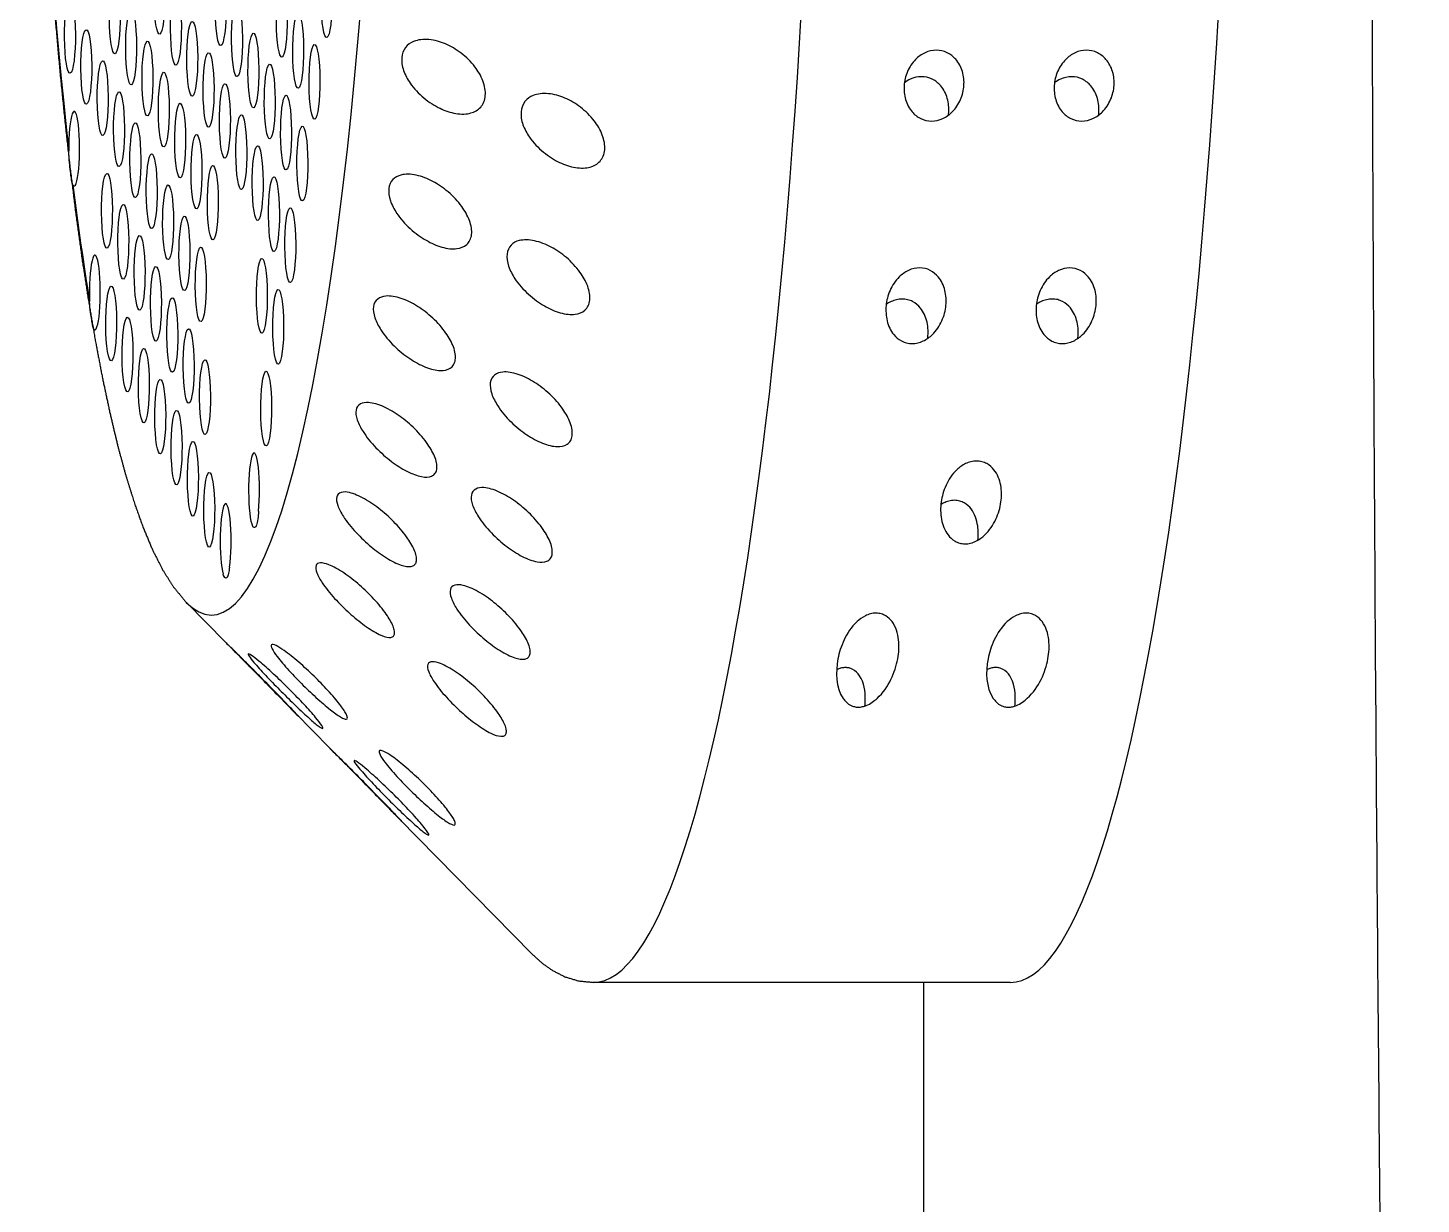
# Model space of a CAD drawing. Extents: x 528 to 612, y 788 to 934.
# Drawn here: x 586.216 to 587.916, y 842.395 to 843.829 of the extents above; entities that cross this region are included whole.
import ezdxf

# ---------------------------------------------------------------- set-up
doc = ezdxf.new("R2010")
doc.units = 0
doc.header["$MEASUREMENT"] = 0
doc.layers.add('1', color=4, linetype='Continuous')
doc.layers.add('DIM', color=3, linetype='Continuous')

# ---------------------------------------------------------------- blocks, each defined once
blk = doc.blocks.new('SUCTION')
at = {"layer": '1'}
for p, q in [((-0.4728, -1.3603), (-0.4244, -1.408)), ((-0.3377, -1.4934), (-0.2956, -1.5349)), ((-0.2095, -1.6197), (-0.0445, -1.7824)), ((0.5395, -1.808), (0.0307, -1.8158))]:
    blk.add_line(p, q, dxfattribs=at)
for centre, major_axis, start_param, end_param in [((0.5106, 0.0668), (-0.0289, 1.8748), 3.141593, 6.283185), ((0.0017, 0.059), (-0.0289, 1.8748), 3.141593, 6.283185), ((-0.4641, 0.0518), (-0.022, 1.427), 2.994561, 6.430217)]:
    blk.add_ellipse(centre, major_axis=major_axis, ratio=0.145722, start_param=start_param, end_param=end_param, dxfattribs=at)
at = {"layer": '1', "color": 3}
for centre, major_axis, start_param, end_param in [((-0.4786, 0.0515), (-0.0215, 1.3915), 1.410939, 2.237983), ((-0.5169, -0.6224), (0.0007, -0.0455), 0.253665, 6.53685), ((-0.313, -0.6234), (0.0007, -0.0455), 0.253665, 6.53685), ((-0.4421, -0.6353), (0.0007, -0.0455), 0.253665, 6.53685), ((-0.5711, -0.6471), (0.0007, -0.0455), 0.253665, 6.53685), ((-0.4963, -0.66), (0.0007, -0.0455), 0.253665, 6.53685), ((-0.3673, -0.6481), (0.0007, -0.0455), 0.253665, 6.53685), ((-0.6254, -0.6718), (0.0007, -0.0455), 0.253665, 6.53685), ((-0.4216, -0.6728), (0.0007, -0.0455), 0.253665, 6.53685), ((-0.5506, -0.6846), (0.0007, -0.0455), 0.253665, 6.53685), ((-0.3468, -0.6857), (0.0007, -0.0455), 0.253665, 6.53685), ((-0.6049, -0.7093), (0.0007, -0.0455), 0.253665, 6.53685), ((-0.4758, -0.6975), (0.0007, -0.0455), 0.253665, 6.53685), ((-0.401, -0.7104), (0.0007, -0.0455), 0.253665, 6.53685), ((-0.5301, -0.7222), (0.0007, -0.0455), 0.253665, 6.53685), ((-0.3262, -0.7232), (0.0007, -0.0455), 0.253665, 6.53685), ((-0.5843, -0.7469), (0.0007, -0.0455), 0.253665, 6.53685), ((-0.4553, -0.7351), (0.0007, -0.0455), 0.253665, 6.53685), ((-0.5096, -0.7598), (0.0007, -0.0455), 0.253665, 6.53685), ((-0.3805, -0.7479), (0.0007, -0.0455), 0.253665, 6.53685), ((-0.4348, -0.7726), (0.0007, -0.0455), 0.253665, 6.53685), ((-0.5638, -0.7845), (0.0007, -0.0455), 0.253665, 6.53685), ((-0.489, -0.7973), (0.0007, -0.0455), 0.253665, 6.53685), ((-0.36, -0.7855), (0.0007, -0.0455), 0.253665, 6.53685), ((-0.6181, -0.8091), (0.0007, -0.0455), 6.025162, 11.05551), ((-0.4142, -0.8102), (0.0007, -0.0455), 0.253665, 6.53685), ((-0.5433, -0.822), (0.0007, -0.0455), 0.253665, 6.53685), ((-0.3395, -0.823), (0.0007, -0.0455), 0.253665, 6.53685), ((-0.4685, -0.8349), (0.0007, -0.0455), 0.253665, 6.53685), ((-0.3937, -0.8477), (0.0007, -0.0455), 0.253665, 6.53685), ((-0.5228, -0.8596), (0.0007, -0.0455), 0.253665, 6.53685), ((-0.448, -0.8724), (0.0007, -0.0455), 0.253665, 6.53685), ((-0.577, -0.8843), (0.0007, -0.0455), 0.253665, 6.53685), ((-0.5022, -0.8971), (0.0007, -0.0455), 0.253665, 6.53685), ((-0.3732, -0.8853), (0.0007, -0.0455), 0.253665, 6.53685), ((-0.4786, 0.0515), (-0.0215, 1.3915), 2.276318, 2.419801), ((-0.5565, -0.9218), (0.0007, -0.0455), 0.253665, 6.53685), ((-0.3527, -0.9228), (0.0007, -0.0455), 0.253665, 6.53685), ((-0.4817, -0.9347), (0.0007, -0.0455), 0.253665, 6.53685), ((-0.536, -0.9594), (0.0007, -0.0455), 0.253665, 6.53685), ((-0.4612, -0.9722), (0.0007, -0.0455), 0.253665, 6.53685), ((-0.3864, -0.9851), (0.0007, -0.0455), 0.253665, 6.53685), ((-0.5902, -0.9841), (0.0007, -0.0455), 6.20698, 11.237328), ((-0.5155, -0.9969), (0.0007, -0.0455), 0.253665, 6.53685), ((-0.5697, -1.0216), (0.0007, -0.0455), 0.253665, 6.53685), ((-0.4949, -1.0345), (0.0007, -0.0455), 0.253665, 6.53685), ((-0.3659, -1.0226), (0.0007, -0.0455), 0.253665, 6.53685), ((-0.5492, -1.0592), (0.0007, -0.0455), 0.253665, 6.53685), ((-0.4744, -1.072), (0.0007, -0.0455), 0.253665, 6.53685), ((-0.5287, -1.0967), (0.0007, -0.0455), 0.253665, 6.53685), ((-0.4539, -1.1096), (0.0007, -0.0455), 0.253665, 6.53685), ((-0.5081, -1.1343), (0.0007, -0.0455), 0.253665, 6.53685), ((-0.3791, -1.1224), (0.0007, -0.0455), 0.253665, 6.53685), ((-0.4876, -1.1718), (0.0007, -0.0455), 0.253665, 6.53685), ((-0.4671, -1.2094), (0.0007, -0.0455), 0.253665, 6.53685), ((-0.3923, -1.2222), (0.0007, -0.0455), 0.970993, 6.001341), ((-0.4466, -1.2469), (0.0007, -0.0455), 0.253665, 6.53685), ((-0.426, -1.2845), (0.0007, -0.0455), 0.789174, 5.819522)]:
    blk.add_ellipse(centre, major_axis=major_axis, ratio=0.145722, start_param=start_param, end_param=end_param, dxfattribs=at)
at = {"layer": '1'}
for points in [[(-0.6826, 0.2881), (-0.6831, 0.2145), (-0.6829, 0.1403), (-0.6822, 0.066), (-0.6809, -0.0084), (-0.679, -0.0826), (-0.6766, -0.1565), (-0.6736, -0.2298), (-0.67, -0.3023), (-0.6659, -0.3738), (-0.6613, -0.4441), (-0.6561, -0.513), (-0.6505, -0.5804), (-0.6443, -0.646), (-0.6377, -0.7097), (-0.6306, -0.7713), (-0.6231, -0.8306), (-0.6151, -0.8875), (-0.6068, -0.9418), (-0.598, -0.9934), (-0.5889, -1.0422), (-0.5794, -1.088), (-0.5696, -1.1307), (-0.5595, -1.1704), (-0.549, -1.2068), (-0.5381, -1.24), (-0.5268, -1.27), (-0.515, -1.2969), (-0.5024, -1.3208), (-0.4886, -1.3418), (-0.4728, -1.3603)], [(-0.0445, -1.7824), (-0.0324, -1.793), (-0.0189, -1.8022), (-0.0038, -1.8096), (0.0129, -1.8143), (0.0307, -1.8158)]]:
    blk.add_open_spline(points, degree=1, dxfattribs=at)
at = {"layer": '1', "color": 3}
for points, knots in [([(-0.1671, -0.6745), (-0.1608, -0.6771), (-0.1542, -0.6808), (-0.1416, -0.6901), (-0.1357, -0.6957), (-0.127, -0.7068), (-0.1233, -0.7127), (-0.1196, -0.7219), (-0.1187, -0.725), (-0.1176, -0.731), (-0.1174, -0.734), (-0.1178, -0.7395), (-0.1184, -0.7421), (-0.1202, -0.7468), (-0.1215, -0.749), (-0.1262, -0.7544), (-0.1305, -0.7568), (-0.1402, -0.7597), (-0.1465, -0.76), (-0.1596, -0.758), (-0.1664, -0.7559), (-0.179, -0.7501), (-0.186, -0.7459), (-0.1989, -0.7356), (-0.2049, -0.7294), (-0.2128, -0.7183), (-0.2158, -0.7131), (-0.2197, -0.7024), (-0.2206, -0.6969), (-0.2199, -0.6874), (-0.2184, -0.683), (-0.2132, -0.6761), (-0.2097, -0.6737), (-0.2007, -0.6698), (-0.1942, -0.6689), (-0.1806, -0.67), (-0.1735, -0.6719), (-0.1671, -0.6745)], [0, 0, 0, 0, 0.023389, 0.023389, 0.0467779, 0.0467779, 0.0659746, 0.0659746, 0.0755729, 0.0755729, 0.0851712, 0.0851712, 0.0947696, 0.0947696, 0.1043679, 0.1043679, 0.1235645, 0.1235645, 0.1469535, 0.1469535, 0.1703425, 0.1703425, 0.1947513, 0.1947513, 0.2191601, 0.2191601, 0.2357472, 0.2357472, 0.2523342, 0.2523342, 0.2689213, 0.2689213, 0.2855084, 0.2855084, 0.3099172, 0.3099172, 0.334326, 0.334326, 0.334326, 0.334326]), ([(0.4272, -0.7594), (0.4227, -0.7594), (0.418, -0.7584), (0.4098, -0.7545), (0.4062, -0.7516), (0.3997, -0.7444), (0.3969, -0.7392), (0.3934, -0.728), (0.3928, -0.722), (0.3934, -0.711), (0.3946, -0.7051), (0.3992, -0.6939), (0.4025, -0.6886), (0.4097, -0.6812), (0.4136, -0.6782), (0.4224, -0.6741), (0.4271, -0.6729), (0.4362, -0.6728), (0.4409, -0.6738), (0.4492, -0.6776), (0.4528, -0.6805), (0.4593, -0.6877), (0.4622, -0.6929), (0.4657, -0.704), (0.4663, -0.7099), (0.4657, -0.7209), (0.4645, -0.7269), (0.4598, -0.7382), (0.4564, -0.7435), (0.4491, -0.751), (0.4452, -0.754), (0.4365, -0.7581), (0.4318, -0.7593), (0.4272, -0.7594)], [0, 0, 0, 0, 0.0137694, 0.0137694, 0.0275389, 0.0275389, 0.045875, 0.045875, 0.0642111, 0.0642111, 0.0822466, 0.0822466, 0.1002822, 0.1002822, 0.114005, 0.114005, 0.1277279, 0.1277279, 0.1414507, 0.1414507, 0.1551736, 0.1551736, 0.1732091, 0.1732091, 0.1912446, 0.1912446, 0.2095807, 0.2095807, 0.2279168, 0.2279168, 0.2416863, 0.2416863, 0.2554557, 0.2554557, 0.2554557, 0.2554557]), ([(0.6104, -0.7565), (0.6058, -0.7566), (0.6012, -0.7556), (0.5929, -0.7517), (0.5893, -0.7488), (0.5829, -0.7416), (0.58, -0.7364), (0.5766, -0.7252), (0.5759, -0.7192), (0.5765, -0.7082), (0.5777, -0.7022), (0.5823, -0.6911), (0.5857, -0.6858), (0.5929, -0.6784), (0.5968, -0.6754), (0.6055, -0.6712), (0.6103, -0.6701), (0.6193, -0.67), (0.624, -0.6709), (0.6323, -0.6748), (0.636, -0.6777), (0.6425, -0.6849), (0.6453, -0.6901), (0.6488, -0.7012), (0.6494, -0.7071), (0.6489, -0.7181), (0.6476, -0.7241), (0.6429, -0.7354), (0.6395, -0.7407), (0.6323, -0.7482), (0.6284, -0.7512), (0.6197, -0.7553), (0.6149, -0.7565), (0.6104, -0.7565)], [0, 0, 0, 0, 0.0137694, 0.0137694, 0.0275389, 0.0275389, 0.045875, 0.045875, 0.0642111, 0.0642111, 0.0822466, 0.0822466, 0.1002822, 0.1002822, 0.114005, 0.114005, 0.1277279, 0.1277279, 0.1414507, 0.1414507, 0.1551736, 0.1551736, 0.1732091, 0.1732091, 0.1912446, 0.1912446, 0.2095807, 0.2095807, 0.2279168, 0.2279168, 0.2416863, 0.2416863, 0.2554557, 0.2554557, 0.2554557, 0.2554557]), ([(0.4477, -0.7519), (0.4478, -0.7508), (0.4479, -0.7497), (0.4483, -0.7431), (0.4477, -0.737), (0.4443, -0.7257), (0.4415, -0.7204), (0.435, -0.7131), (0.4314, -0.7102), (0.4232, -0.7063), (0.4185, -0.7053), (0.4095, -0.7055), (0.4047, -0.7066), (0.3979, -0.7099), (0.3955, -0.7114), (0.3934, -0.7131)], [0.06228793, 0.06228793, 0.06228793, 0.06228793, 0.06587176, 0.06587176, 0.08466047, 0.08466047, 0.10344918, 0.10344918, 0.11715342, 0.11715342, 0.13085765, 0.13085765, 0.14456189, 0.14456189, 0.15250533, 0.15250533, 0.15250533, 0.15250533]), ([(0.6308, -0.749), (0.6309, -0.7479), (0.631, -0.7469), (0.6314, -0.7402), (0.6309, -0.7342), (0.6275, -0.7229), (0.6246, -0.7176), (0.6181, -0.7103), (0.6145, -0.7074), (0.6063, -0.7035), (0.6017, -0.7025), (0.5926, -0.7027), (0.5879, -0.7038), (0.581, -0.7071), (0.5787, -0.7086), (0.5765, -0.7102)], [0.06228793, 0.06228793, 0.06228793, 0.06228793, 0.06587176, 0.06587176, 0.08466047, 0.08466047, 0.10344918, 0.10344918, 0.11715342, 0.11715342, 0.13085765, 0.13085765, 0.14456189, 0.14456189, 0.15250533, 0.15250533, 0.15250533, 0.15250533]), ([(-0.0204, -0.7382), (-0.0142, -0.7408), (-0.0075, -0.7445), (0.0051, -0.7538), (0.011, -0.7594), (0.0197, -0.7705), (0.0234, -0.7764), (0.027, -0.7856), (0.0279, -0.7886), (0.029, -0.7947), (0.0292, -0.7976), (0.0288, -0.8032), (0.0282, -0.8058), (0.0264, -0.8105), (0.0251, -0.8126), (0.0204, -0.8181), (0.0162, -0.8205), (0.0065, -0.8234), (0.0002, -0.8236), (-0.0129, -0.8217), (-0.0197, -0.8196), (-0.0323, -0.8138), (-0.0393, -0.8096), (-0.0522, -0.7993), (-0.0582, -0.7931), (-0.0662, -0.782), (-0.0692, -0.7768), (-0.0731, -0.7661), (-0.074, -0.7606), (-0.0733, -0.7511), (-0.0717, -0.7467), (-0.0666, -0.7398), (-0.063, -0.7373), (-0.054, -0.7334), (-0.0475, -0.7326), (-0.0339, -0.7337), (-0.0268, -0.7356), (-0.0204, -0.7382)], [0, 0, 0, 0, 0.0233552, 0.0233552, 0.0467103, 0.0467103, 0.0658795, 0.0658795, 0.0754641, 0.0754641, 0.0850487, 0.0850487, 0.0946332, 0.0946332, 0.1042178, 0.1042178, 0.123387, 0.123387, 0.1467421, 0.1467421, 0.1700973, 0.1700973, 0.1945396, 0.1945396, 0.2189818, 0.2189818, 0.2355966, 0.2355966, 0.2522113, 0.2522113, 0.2688261, 0.2688261, 0.2854408, 0.2854408, 0.3098831, 0.3098831, 0.3343253, 0.3343253, 0.3343253, 0.3343253]), ([(-0.6191, -0.8532), (-0.6193, -0.8529), (-0.6194, -0.8525), (-0.6202, -0.8506), (-0.6206, -0.8483), (-0.6214, -0.8429), (-0.6218, -0.84), (-0.6227, -0.8336), (-0.6231, -0.83), (-0.6241, -0.8216), (-0.6245, -0.8168), (-0.6247, -0.812)], [-0.10333223, -0.10333223, -0.10333223, -0.10333223, -0.09981809, -0.09981809, -0.08531374, -0.08531374, -0.07331614, -0.07331614, -0.06095866, -0.06095866, -0.0463084, -0.0463084, -0.0463084, -0.0463084]), ([(-0.18, -0.8424), (-0.1739, -0.8455), (-0.1673, -0.8498), (-0.1548, -0.86), (-0.1491, -0.866), (-0.1405, -0.8774), (-0.137, -0.8833), (-0.1335, -0.8923), (-0.1326, -0.8953), (-0.1317, -0.901), (-0.1315, -0.9038), (-0.132, -0.9088), (-0.1327, -0.9112), (-0.1346, -0.9153), (-0.1359, -0.9171), (-0.1407, -0.9215), (-0.145, -0.9232), (-0.1548, -0.9246), (-0.1611, -0.924), (-0.1742, -0.9205), (-0.1809, -0.9176), (-0.1935, -0.9106), (-0.2003, -0.9059), (-0.2131, -0.8947), (-0.219, -0.8882), (-0.2267, -0.877), (-0.2296, -0.8718), (-0.2333, -0.8614), (-0.234, -0.8563), (-0.2332, -0.8475), (-0.2315, -0.8437), (-0.2262, -0.838), (-0.2227, -0.8361), (-0.2136, -0.8336), (-0.2071, -0.8337), (-0.1935, -0.8364), (-0.1865, -0.8391), (-0.18, -0.8424)], [0, 0, 0, 0, 0.023389, 0.023389, 0.0467779, 0.0467779, 0.0659746, 0.0659746, 0.0755729, 0.0755729, 0.0851712, 0.0851712, 0.0947696, 0.0947696, 0.1043679, 0.1043679, 0.1235645, 0.1235645, 0.1469535, 0.1469535, 0.1703425, 0.1703425, 0.1947513, 0.1947513, 0.2191601, 0.2191601, 0.2357472, 0.2357472, 0.2523342, 0.2523342, 0.2689213, 0.2689213, 0.2855084, 0.2855084, 0.3099172, 0.3099172, 0.334326, 0.334326, 0.334326, 0.334326]), ([(-0.0345, -0.9202), (-0.0283, -0.9233), (-0.0217, -0.9276), (-0.0094, -0.9378), (-0.0036, -0.9438), (0.0049, -0.9552), (0.0085, -0.9611), (0.012, -0.9701), (0.0128, -0.973), (0.0138, -0.9788), (0.0139, -0.9815), (0.0134, -0.9866), (0.0128, -0.9889), (0.0108, -0.993), (0.0095, -0.9948), (0.0047, -0.9993), (0.0004, -1.0009), (-0.0093, -1.0023), (-0.0156, -1.0018), (-0.0287, -0.9983), (-0.0354, -0.9954), (-0.048, -0.9884), (-0.0548, -0.9837), (-0.0676, -0.9725), (-0.0735, -0.966), (-0.0812, -0.9548), (-0.0841, -0.9495), (-0.0878, -0.9392), (-0.0886, -0.934), (-0.0877, -0.9253), (-0.0861, -0.9214), (-0.0808, -0.9157), (-0.0772, -0.9138), (-0.0681, -0.9114), (-0.0616, -0.9115), (-0.048, -0.9142), (-0.0409, -0.9169), (-0.0345, -0.9202)], [0, 0, 0, 0, 0.0233552, 0.0233552, 0.0467103, 0.0467103, 0.0658795, 0.0658795, 0.0754641, 0.0754641, 0.0850487, 0.0850487, 0.0946332, 0.0946332, 0.1042178, 0.1042178, 0.123387, 0.123387, 0.1467421, 0.1467421, 0.1700973, 0.1700973, 0.1945396, 0.1945396, 0.2189818, 0.2189818, 0.2355966, 0.2355966, 0.2522113, 0.2522113, 0.2688261, 0.2688261, 0.2854408, 0.2854408, 0.3098831, 0.3098831, 0.3343253, 0.3343253, 0.3343253, 0.3343253]), ([(0.4077, -1.031), (0.4054, -1.0311), (0.4032, -1.0308), (0.3988, -1.0298), (0.3967, -1.029), (0.3909, -1.0261), (0.3876, -1.0233), (0.3812, -1.0156), (0.3784, -1.0099), (0.3752, -0.9976), (0.3748, -0.9911), (0.3757, -0.9792), (0.3772, -0.9727), (0.3824, -0.9605), (0.3861, -0.9547), (0.3938, -0.9469), (0.3977, -0.9439), (0.4062, -0.9398), (0.4109, -0.9386), (0.4199, -0.9385), (0.4244, -0.9395), (0.4323, -0.9434), (0.4357, -0.9462), (0.4422, -0.9538), (0.445, -0.9595), (0.4483, -0.9716), (0.4487, -0.978), (0.4477, -0.9899), (0.4462, -0.9965), (0.4408, -1.0089), (0.437, -1.0148), (0.4292, -1.0226), (0.4254, -1.0255), (0.4191, -1.0287), (0.4168, -1.0295), (0.4123, -1.0307), (0.41, -1.031), (0.4077, -1.031)], [0, 0, 0, 0, 0.0068896, 0.0068896, 0.0137791, 0.0137791, 0.0275583, 0.0275583, 0.0493984, 0.0493984, 0.0712384, 0.0712384, 0.0924883, 0.0924883, 0.1137382, 0.1137382, 0.1274079, 0.1274079, 0.1410777, 0.1410777, 0.1547474, 0.1547474, 0.1684171, 0.1684171, 0.189667, 0.189667, 0.2109169, 0.2109169, 0.2327569, 0.2327569, 0.254597, 0.254597, 0.2683762, 0.2683762, 0.2752657, 0.2752657, 0.2821553, 0.2821553, 0.2821553, 0.2821553]), ([(0.5908, -1.0282), (0.5886, -1.0282), (0.5863, -1.028), (0.582, -1.027), (0.5799, -1.0262), (0.574, -1.0233), (0.5708, -1.0204), (0.5643, -1.0128), (0.5615, -1.007), (0.5583, -0.9948), (0.5579, -0.9882), (0.5589, -0.9763), (0.5603, -0.9699), (0.5655, -0.9577), (0.5692, -0.9518), (0.577, -0.944), (0.5808, -0.9411), (0.5893, -0.937), (0.594, -0.9358), (0.603, -0.9356), (0.6076, -0.9367), (0.6155, -0.9406), (0.6188, -0.9434), (0.6254, -0.951), (0.6282, -0.9567), (0.6314, -0.9688), (0.6318, -0.9752), (0.6308, -0.9871), (0.6293, -0.9937), (0.624, -1.0061), (0.6202, -1.012), (0.6124, -1.0198), (0.6086, -1.0227), (0.6022, -1.0259), (0.6, -1.0267), (0.5954, -1.0278), (0.5931, -1.0282), (0.5908, -1.0282)], [0, 0, 0, 0, 0.0068896, 0.0068896, 0.0137791, 0.0137791, 0.0275583, 0.0275583, 0.0493984, 0.0493984, 0.0712384, 0.0712384, 0.0924883, 0.0924883, 0.1137382, 0.1137382, 0.1274079, 0.1274079, 0.1410777, 0.1410777, 0.1547474, 0.1547474, 0.1684171, 0.1684171, 0.189667, 0.189667, 0.2109169, 0.2109169, 0.2327569, 0.2327569, 0.254597, 0.254597, 0.2683762, 0.2683762, 0.2752657, 0.2752657, 0.2821553, 0.2821553, 0.2821553, 0.2821553]), ([(-0.1963, -0.9949), (-0.1902, -0.9986), (-0.1837, -1.0034), (-0.1714, -1.0144), (-0.1658, -1.0206), (-0.1575, -1.0321), (-0.154, -1.038), (-0.1507, -1.0465), (-0.1499, -1.0494), (-0.1491, -1.0547), (-0.149, -1.0572), (-0.1496, -1.0617), (-0.1503, -1.0637), (-0.1523, -1.0672), (-0.1536, -1.0686), (-0.1585, -1.0719), (-0.1629, -1.0728), (-0.1727, -1.0727), (-0.179, -1.0713), (-0.192, -1.0663), (-0.1987, -1.0627), (-0.2111, -1.0547), (-0.2179, -1.0495), (-0.2304, -1.0376), (-0.2361, -1.031), (-0.2436, -1.0197), (-0.2464, -1.0146), (-0.2499, -1.0048), (-0.2506, -1), (-0.2496, -0.9922), (-0.2478, -0.989), (-0.2424, -0.9846), (-0.2388, -0.9834), (-0.2297, -0.9824), (-0.2232, -0.9833), (-0.2097, -0.9876), (-0.2027, -0.991), (-0.1963, -0.9949)], [0, 0, 0, 0, 0.023389, 0.023389, 0.0467779, 0.0467779, 0.0659746, 0.0659746, 0.0755729, 0.0755729, 0.0851712, 0.0851712, 0.0947696, 0.0947696, 0.1043679, 0.1043679, 0.1235645, 0.1235645, 0.1469535, 0.1469535, 0.1703425, 0.1703425, 0.1947513, 0.1947513, 0.2191601, 0.2191601, 0.2357472, 0.2357472, 0.2523342, 0.2523342, 0.2689213, 0.2689213, 0.2855084, 0.2855084, 0.3099172, 0.3099172, 0.334326, 0.334326, 0.334326, 0.334326]), ([(0.4266, -1.0244), (0.4266, -1.0242), (0.4266, -1.0239), (0.4272, -1.0176), (0.427, -1.0109), (0.4239, -0.9983), (0.4211, -0.9923), (0.4145, -0.9845), (0.4113, -0.9817), (0.4055, -0.9788), (0.4034, -0.9781), (0.3991, -0.9771), (0.3969, -0.9768), (0.3924, -0.9769), (0.3901, -0.9772), (0.3856, -0.9783), (0.3833, -0.9792), (0.3792, -0.9812), (0.3772, -0.9824), (0.3754, -0.9838)], [0.07451048, 0.07451048, 0.07451048, 0.07451048, 0.0754781, 0.0754781, 0.09854089, 0.09854089, 0.12160367, 0.12160367, 0.13525987, 0.13525987, 0.14208797, 0.14208797, 0.14891607, 0.14891607, 0.15574416, 0.15574416, 0.16257226, 0.16257226, 0.16931395, 0.16931395, 0.16931395, 0.16931395]), ([(0.6097, -1.0216), (0.6097, -1.0213), (0.6098, -1.0211), (0.6104, -1.0147), (0.6101, -1.0081), (0.607, -0.9955), (0.6042, -0.9894), (0.5976, -0.9817), (0.5944, -0.9789), (0.5886, -0.976), (0.5866, -0.9752), (0.5823, -0.9742), (0.58, -0.974), (0.5755, -0.9741), (0.5732, -0.9744), (0.5687, -0.9755), (0.5665, -0.9763), (0.5623, -0.9784), (0.5603, -0.9796), (0.5585, -0.9809)], [0.07451048, 0.07451048, 0.07451048, 0.07451048, 0.0754781, 0.0754781, 0.09854089, 0.09854089, 0.12160367, 0.12160367, 0.13525987, 0.13525987, 0.14208797, 0.14208797, 0.14891607, 0.14891607, 0.15574416, 0.15574416, 0.16257226, 0.16257226, 0.16931395, 0.16931395, 0.16931395, 0.16931395]), ([(-0.5901, -1.0294), (-0.5903, -1.0293), (-0.5906, -1.029), (-0.5913, -1.0278), (-0.5918, -1.0262), (-0.5927, -1.0222), (-0.5931, -1.02), (-0.5941, -1.0147), (-0.5946, -1.0117), (-0.5957, -1.0042), (-0.5963, -0.9998), (-0.5965, -0.9951)], [-0.10333581, -0.10333581, -0.10333581, -0.10333581, -0.09774084, -0.09774084, -0.08402044, -0.08402044, -0.07264257, -0.07264257, -0.06085918, -0.06085918, -0.04630941, -0.04630941, -0.04630941, -0.04630941]), ([(-0.0522, -1.0854), (-0.0461, -1.0891), (-0.0396, -1.0939), (-0.0274, -1.1049), (-0.0217, -1.1111), (-0.0135, -1.1226), (-0.01, -1.1285), (-0.0067, -1.137), (-0.0059, -1.1398), (-0.0051, -1.1452), (-0.005, -1.1477), (-0.0056, -1.1522), (-0.0063, -1.1542), (-0.0083, -1.1576), (-0.0096, -1.1591), (-0.0145, -1.1624), (-0.0189, -1.1633), (-0.0286, -1.1632), (-0.0349, -1.1618), (-0.0479, -1.1568), (-0.0546, -1.1533), (-0.067, -1.1452), (-0.0738, -1.14), (-0.0864, -1.1281), (-0.0921, -1.1215), (-0.0996, -1.1102), (-0.1024, -1.1051), (-0.1059, -1.0952), (-0.1066, -1.0905), (-0.1056, -1.0827), (-0.1038, -1.0794), (-0.0984, -1.075), (-0.0948, -1.0738), (-0.0857, -1.0728), (-0.0792, -1.0738), (-0.0656, -1.0781), (-0.0586, -1.0815), (-0.0522, -1.0854)], [0, 0, 0, 0, 0.0233552, 0.0233552, 0.0467103, 0.0467103, 0.0658795, 0.0658795, 0.0754641, 0.0754641, 0.0850487, 0.0850487, 0.0946332, 0.0946332, 0.1042178, 0.1042178, 0.123387, 0.123387, 0.1467421, 0.1467421, 0.1700973, 0.1700973, 0.1945396, 0.1945396, 0.2189818, 0.2189818, 0.2355966, 0.2355966, 0.2522113, 0.2522113, 0.2688261, 0.2688261, 0.2854408, 0.2854408, 0.3098831, 0.3098831, 0.3343253, 0.3343253, 0.3343253, 0.3343253]), ([(-0.2156, -1.1294), (-0.2095, -1.1336), (-0.2031, -1.1388), (-0.1911, -1.1504), (-0.1855, -1.1568), (-0.1775, -1.1682), (-0.1741, -1.1739), (-0.171, -1.182), (-0.1703, -1.1846), (-0.1695, -1.1894), (-0.1695, -1.1916), (-0.1702, -1.1955), (-0.1709, -1.1972), (-0.173, -1.1999), (-0.1744, -1.2009), (-0.1793, -1.2031), (-0.1837, -1.2032), (-0.1935, -1.2016), (-0.1998, -1.1993), (-0.2127, -1.1929), (-0.2193, -1.1888), (-0.2316, -1.1798), (-0.2382, -1.1742), (-0.2505, -1.1618), (-0.2562, -1.1551), (-0.2634, -1.1442), (-0.2661, -1.1392), (-0.2694, -1.13), (-0.27, -1.1258), (-0.2688, -1.1191), (-0.267, -1.1165), (-0.2615, -1.1134), (-0.2579, -1.1129), (-0.2488, -1.1134), (-0.2423, -1.1152), (-0.2288, -1.121), (-0.2219, -1.1251), (-0.2156, -1.1294)], [0, 0, 0, 0, 0.023389, 0.023389, 0.0467779, 0.0467779, 0.0659746, 0.0659746, 0.0755729, 0.0755729, 0.0851712, 0.0851712, 0.0947696, 0.0947696, 0.1043679, 0.1043679, 0.1235645, 0.1235645, 0.1469535, 0.1469535, 0.1703425, 0.1703425, 0.1947513, 0.1947513, 0.2191601, 0.2191601, 0.2357472, 0.2357472, 0.2523342, 0.2523342, 0.2689213, 0.2689213, 0.2855084, 0.2855084, 0.3099172, 0.3099172, 0.334326, 0.334326, 0.334326, 0.334326]), ([(0.476, -1.2742), (0.4737, -1.2742), (0.4715, -1.2739), (0.4674, -1.2729), (0.4655, -1.2721), (0.4602, -1.2691), (0.4573, -1.2664), (0.4508, -1.2582), (0.4482, -1.2516), (0.4454, -1.2376), (0.4453, -1.2303), (0.4469, -1.2171), (0.4487, -1.2099), (0.4547, -1.1962), (0.4589, -1.1895), (0.4675, -1.1812), (0.4711, -1.1784), (0.4773, -1.1753), (0.4795, -1.1745), (0.4839, -1.1733), (0.4862, -1.173), (0.4907, -1.1729), (0.4929, -1.1732), (0.4971, -1.1742), (0.4991, -1.175), (0.5046, -1.1779), (0.5076, -1.1806), (0.5143, -1.1887), (0.517, -1.1952), (0.5198, -1.2089), (0.5198, -1.2159), (0.5182, -1.2292), (0.5163, -1.2365), (0.5099, -1.2506), (0.5056, -1.2574), (0.4969, -1.2658), (0.4934, -1.2686), (0.4872, -1.2717), (0.4851, -1.2726), (0.4806, -1.2738), (0.4784, -1.2741), (0.476, -1.2742)], [0, 0, 0, 0, 0.0069864, 0.0069864, 0.0139728, 0.0139728, 0.0279456, 0.0279456, 0.0559253, 0.0559253, 0.0839051, 0.0839051, 0.1105409, 0.1105409, 0.1371767, 0.1371767, 0.1508496, 0.1508496, 0.1576861, 0.1576861, 0.1645225, 0.1645225, 0.171359, 0.171359, 0.1781955, 0.1781955, 0.1918684, 0.1918684, 0.2185042, 0.2185042, 0.24514, 0.24514, 0.2731197, 0.2731197, 0.3010995, 0.3010995, 0.3150723, 0.3150723, 0.3220587, 0.3220587, 0.3290451, 0.3290451, 0.3290451, 0.3290451]), ([(-0.2375, -1.2438), (-0.2316, -1.2484), (-0.2252, -1.2539), (-0.2135, -1.2659), (-0.208, -1.2723), (-0.2002, -1.2834), (-0.1969, -1.2888), (-0.194, -1.2962), (-0.1933, -1.2986), (-0.1926, -1.3028), (-0.1926, -1.3047), (-0.1934, -1.3079), (-0.1942, -1.3092), (-0.1963, -1.3111), (-0.1977, -1.3118), (-0.2027, -1.3127), (-0.2071, -1.3121), (-0.2169, -1.309), (-0.2231, -1.306), (-0.2359, -1.2983), (-0.2425, -1.2936), (-0.2545, -1.2838), (-0.2611, -1.2779), (-0.2732, -1.2653), (-0.2787, -1.2587), (-0.2857, -1.2481), (-0.2883, -1.2435), (-0.2914, -1.2351), (-0.2919, -1.2314), (-0.2906, -1.2259), (-0.2888, -1.224), (-0.2832, -1.2223), (-0.2796, -1.2225), (-0.2704, -1.2244), (-0.264, -1.2271), (-0.2506, -1.2344), (-0.2437, -1.239), (-0.2375, -1.2438)], [0, 0, 0, 0, 0.023389, 0.023389, 0.0467779, 0.0467779, 0.0659746, 0.0659746, 0.0755729, 0.0755729, 0.0851712, 0.0851712, 0.0947696, 0.0947696, 0.1043679, 0.1043679, 0.1235645, 0.1235645, 0.1469535, 0.1469535, 0.1703425, 0.1703425, 0.1947513, 0.1947513, 0.2191601, 0.2191601, 0.2357472, 0.2357472, 0.2523342, 0.2523342, 0.2689213, 0.2689213, 0.2855084, 0.2855084, 0.3099172, 0.3099172, 0.334326, 0.334326, 0.334326, 0.334326]), ([(-0.0732, -1.2311), (-0.0672, -1.2353), (-0.0607, -1.2405), (-0.0488, -1.2521), (-0.0432, -1.2584), (-0.0352, -1.2698), (-0.0318, -1.2755), (-0.0287, -1.2836), (-0.028, -1.2862), (-0.0272, -1.291), (-0.0272, -1.2932), (-0.0279, -1.2971), (-0.0286, -1.2987), (-0.0307, -1.3015), (-0.0321, -1.3025), (-0.037, -1.3047), (-0.0414, -1.3048), (-0.0511, -1.3032), (-0.0574, -1.301), (-0.0703, -1.2946), (-0.0769, -1.2904), (-0.0892, -1.2815), (-0.0959, -1.2758), (-0.1082, -1.2635), (-0.1138, -1.2568), (-0.1211, -1.2458), (-0.1238, -1.2409), (-0.1271, -1.2317), (-0.1277, -1.2274), (-0.1265, -1.2207), (-0.1247, -1.2181), (-0.1192, -1.215), (-0.1156, -1.2145), (-0.1064, -1.215), (-0.0999, -1.2168), (-0.0865, -1.2227), (-0.0795, -1.2267), (-0.0732, -1.2311)], [0, 0, 0, 0, 0.0233552, 0.0233552, 0.0467103, 0.0467103, 0.0658795, 0.0658795, 0.0754641, 0.0754641, 0.0850487, 0.0850487, 0.0946332, 0.0946332, 0.1042178, 0.1042178, 0.123387, 0.123387, 0.1467421, 0.1467421, 0.1700973, 0.1700973, 0.1945396, 0.1945396, 0.2189818, 0.2189818, 0.2355966, 0.2355966, 0.2522113, 0.2522113, 0.2688261, 0.2688261, 0.2854408, 0.2854408, 0.3098831, 0.3098831, 0.3343253, 0.3343253, 0.3343253, 0.3343253]), ([(0.4916, -1.2694), (0.4921, -1.2638), (0.492, -1.2579), (0.4899, -1.2447), (0.4874, -1.2375), (0.4806, -1.2289), (0.4778, -1.2262), (0.4726, -1.2234), (0.4707, -1.2226), (0.4667, -1.2215), (0.4645, -1.2213), (0.46, -1.2213), (0.4577, -1.2217), (0.4534, -1.2229), (0.4513, -1.2237), (0.4481, -1.2253), (0.4469, -1.226), (0.4458, -1.2267)], [0.1031187, 0.1031187, 0.1031187, 0.1031187, 0.1276978, 0.1276978, 0.1593765, 0.1593765, 0.1731128, 0.1731128, 0.179981, 0.179981, 0.1868491, 0.1868491, 0.1937173, 0.1937173, 0.2005854, 0.2005854, 0.2047116, 0.2047116, 0.2047116, 0.2047116]), ([(-0.3864, -1.2478), (-0.3867, -1.2512), (-0.3869, -1.2543), (-0.3875, -1.2602), (-0.3879, -1.2627), (-0.3891, -1.2663), (-0.39, -1.2674), (-0.3918, -1.2679), (-0.3927, -1.2674), (-0.3935, -1.266)], [-0.10334717, -0.10334717, -0.10334717, -0.10334717, -0.09099542, -0.09099542, -0.07615637, -0.07615637, -0.06155718, -0.06155718, -0.04630625, -0.04630625, -0.04630625, -0.04630625]), ([(-0.4208, -1.3165), (-0.4212, -1.3194), (-0.4215, -1.3219), (-0.4222, -1.3264), (-0.4227, -1.3282), (-0.4241, -1.3301), (-0.4249, -1.3302), (-0.4267, -1.329), (-0.4277, -1.3275), (-0.4284, -1.3252)], [-0.10334717, -0.10334717, -0.10334717, -0.10334717, -0.09099542, -0.09099542, -0.07615637, -0.07615637, -0.06155718, -0.06155718, -0.04630625, -0.04630625, -0.04630625, -0.04630625]), ([(-0.2618, -1.3359), (-0.2559, -1.3409), (-0.2497, -1.3467), (-0.2382, -1.3587), (-0.2328, -1.365), (-0.2252, -1.3757), (-0.2221, -1.3808), (-0.2193, -1.3874), (-0.2186, -1.3895), (-0.218, -1.393), (-0.2181, -1.3946), (-0.2189, -1.397), (-0.2197, -1.3979), (-0.2219, -1.399), (-0.2233, -1.3993), (-0.2283, -1.399), (-0.2327, -1.3976), (-0.2424, -1.393), (-0.2486, -1.3893), (-0.2613, -1.3804), (-0.2677, -1.3753), (-0.2796, -1.365), (-0.2861, -1.3588), (-0.2979, -1.3462), (-0.3033, -1.3397), (-0.3101, -1.3298), (-0.3126, -1.3255), (-0.3156, -1.3181), (-0.316, -1.315), (-0.3146, -1.3108), (-0.3127, -1.3096), (-0.3071, -1.3094), (-0.3034, -1.3102), (-0.2943, -1.3137), (-0.2879, -1.3171), (-0.2747, -1.3256), (-0.2679, -1.3308), (-0.2618, -1.3359)], [0, 0, 0, 0, 0.023389, 0.023389, 0.0467779, 0.0467779, 0.0659746, 0.0659746, 0.0755729, 0.0755729, 0.0851712, 0.0851712, 0.0947696, 0.0947696, 0.1043679, 0.1043679, 0.1235645, 0.1235645, 0.1469535, 0.1469535, 0.1703425, 0.1703425, 0.1947513, 0.1947513, 0.2191601, 0.2191601, 0.2357472, 0.2357472, 0.2523342, 0.2523342, 0.2689213, 0.2689213, 0.2855084, 0.2855084, 0.3099172, 0.3099172, 0.334326, 0.334326, 0.334326, 0.334326]), ([(-0.0971, -1.3548), (-0.0912, -1.3594), (-0.0848, -1.365), (-0.0731, -1.3769), (-0.0676, -1.3833), (-0.0598, -1.3943), (-0.0566, -1.3998), (-0.0536, -1.4072), (-0.0529, -1.4096), (-0.0522, -1.4138), (-0.0523, -1.4157), (-0.053, -1.4188), (-0.0538, -1.4201), (-0.0559, -1.4221), (-0.0573, -1.4227), (-0.0623, -1.4237), (-0.0667, -1.423), (-0.0765, -1.4199), (-0.0827, -1.4169), (-0.0955, -1.4093), (-0.102, -1.4046), (-0.1141, -1.3949), (-0.1207, -1.3889), (-0.1328, -1.3763), (-0.1383, -1.3697), (-0.1454, -1.3591), (-0.1479, -1.3544), (-0.1511, -1.3461), (-0.1516, -1.3423), (-0.1503, -1.3368), (-0.1484, -1.3349), (-0.1428, -1.3332), (-0.1392, -1.3334), (-0.13, -1.3354), (-0.1236, -1.3381), (-0.1102, -1.3454), (-0.1033, -1.35), (-0.0971, -1.3548)], [0, 0, 0, 0, 0.0233552, 0.0233552, 0.0467103, 0.0467103, 0.0658795, 0.0658795, 0.0754641, 0.0754641, 0.0850487, 0.0850487, 0.0946332, 0.0946332, 0.1042178, 0.1042178, 0.123387, 0.123387, 0.1467421, 0.1467421, 0.1700973, 0.1700973, 0.1945396, 0.1945396, 0.2189818, 0.2189818, 0.2355966, 0.2355966, 0.2522113, 0.2522113, 0.2688261, 0.2688261, 0.2854408, 0.2854408, 0.3098831, 0.3098831, 0.3343253, 0.3343253, 0.3343253, 0.3343253]), ([(0.532, -1.4724), (0.5304, -1.4725), (0.5287, -1.4723), (0.5257, -1.4716), (0.5243, -1.4711), (0.5187, -1.4685), (0.5155, -1.4651), (0.504, -1.4487), (0.5035, -1.4301), (0.5075, -1.4067), (0.5098, -1.3986), (0.517, -1.3827), (0.5219, -1.3748), (0.5317, -1.3656), (0.5351, -1.3629), (0.541, -1.3599), (0.543, -1.3591), (0.5473, -1.3579), (0.5496, -1.3575), (0.5541, -1.3574), (0.5563, -1.3577), (0.5602, -1.3588), (0.5621, -1.3596), (0.567, -1.3624), (0.5696, -1.365), (0.5765, -1.374), (0.5789, -1.3817), (0.5809, -1.3975), (0.5805, -1.4056), (0.5765, -1.429), (0.5692, -1.4476), (0.5515, -1.4645), (0.5469, -1.4681), (0.5403, -1.4709), (0.5387, -1.4714), (0.5354, -1.4722), (0.5336, -1.4724), (0.532, -1.4724)], [0, 0, 0, 0, 0.004866, 0.004866, 0.009732, 0.009732, 0.0279202, 0.0279202, 0.1064516, 0.1064516, 0.1420303, 0.1420303, 0.1776091, 0.1776091, 0.1914434, 0.1914434, 0.1983605, 0.1983605, 0.2052777, 0.2052777, 0.2121948, 0.2121948, 0.219112, 0.219112, 0.2329463, 0.2329463, 0.268525, 0.268525, 0.3041037, 0.3041037, 0.3826351, 0.3826351, 0.4008234, 0.4008234, 0.4056894, 0.4056894, 0.4105553, 0.4105553, 0.4105553, 0.4105553]), ([(0.3489, -1.4753), (0.3473, -1.4753), (0.3456, -1.4751), (0.3425, -1.4744), (0.3411, -1.4739), (0.3356, -1.4714), (0.3323, -1.4679), (0.3209, -1.4515), (0.3204, -1.4329), (0.3244, -1.4095), (0.3267, -1.4014), (0.3339, -1.3855), (0.3387, -1.3777), (0.3485, -1.3684), (0.352, -1.3657), (0.3578, -1.3627), (0.3599, -1.3619), (0.3642, -1.3607), (0.3664, -1.3603), (0.371, -1.3603), (0.3731, -1.3606), (0.3771, -1.3616), (0.3789, -1.3624), (0.3839, -1.3653), (0.3865, -1.3678), (0.3934, -1.3768), (0.3957, -1.3846), (0.3978, -1.4003), (0.3973, -1.4084), (0.3933, -1.4318), (0.3861, -1.4505), (0.3683, -1.4674), (0.3637, -1.4709), (0.3572, -1.4737), (0.3556, -1.4742), (0.3522, -1.475), (0.3505, -1.4752), (0.3489, -1.4753)], [0, 0, 0, 0, 0.004866, 0.004866, 0.009732, 0.009732, 0.0279202, 0.0279202, 0.1064516, 0.1064516, 0.1420303, 0.1420303, 0.1776091, 0.1776091, 0.1914434, 0.1914434, 0.1983605, 0.1983605, 0.2052777, 0.2052777, 0.2121948, 0.2121948, 0.219112, 0.219112, 0.2329463, 0.2329463, 0.268525, 0.268525, 0.3041037, 0.3041037, 0.3826351, 0.3826351, 0.4008234, 0.4008234, 0.4056894, 0.4056894, 0.4105553, 0.4105553, 0.4105553, 0.4105553]), ([(-0.3156, -1.4478), (-0.3099, -1.4531), (-0.3039, -1.4591), (-0.2928, -1.4708), (-0.2877, -1.4766), (-0.2805, -1.4858), (-0.2776, -1.4899), (-0.275, -1.4946), (-0.2745, -1.496), (-0.274, -1.4981), (-0.2741, -1.4988), (-0.275, -1.4996), (-0.2758, -1.4997), (-0.2781, -1.4991), (-0.2795, -1.4985), (-0.2845, -1.4959), (-0.2888, -1.493), (-0.2983, -1.4859), (-0.3044, -1.4809), (-0.3167, -1.4702), (-0.3229, -1.4645), (-0.3344, -1.4535), (-0.3406, -1.4473), (-0.352, -1.4352), (-0.3571, -1.4294), (-0.3636, -1.4212), (-0.3659, -1.4179), (-0.3686, -1.4128), (-0.3689, -1.411), (-0.3673, -1.4096), (-0.3654, -1.41), (-0.3598, -1.4125), (-0.3562, -1.4147), (-0.3472, -1.4208), (-0.3409, -1.4256), (-0.3281, -1.4363), (-0.3215, -1.4422), (-0.3156, -1.4478)], [0, 0, 0, 0, 0.023389, 0.023389, 0.0467779, 0.0467779, 0.0659746, 0.0659746, 0.0755729, 0.0755729, 0.0851712, 0.0851712, 0.0947696, 0.0947696, 0.1043679, 0.1043679, 0.1235645, 0.1235645, 0.1469535, 0.1469535, 0.1703425, 0.1703425, 0.1947513, 0.1947513, 0.2191601, 0.2191601, 0.2357472, 0.2357472, 0.2523342, 0.2523342, 0.2689213, 0.2689213, 0.2855084, 0.2855084, 0.3099172, 0.3099172, 0.334326, 0.334326, 0.334326, 0.334326]), ([(-0.3442, -1.4655), (-0.3386, -1.4709), (-0.3327, -1.4768), (-0.3218, -1.4881), (-0.3169, -1.4935), (-0.3098, -1.5017), (-0.307, -1.5052), (-0.3045, -1.5089), (-0.304, -1.5098), (-0.3036, -1.5111), (-0.3037, -1.5114), (-0.3047, -1.5114), (-0.3055, -1.511), (-0.3077, -1.5097), (-0.3091, -1.5087), (-0.3141, -1.5049), (-0.3183, -1.5013), (-0.3277, -1.4931), (-0.3337, -1.4876), (-0.3457, -1.4763), (-0.3519, -1.4704), (-0.3632, -1.4593), (-0.3693, -1.4533), (-0.3803, -1.4418), (-0.3854, -1.4365), (-0.3917, -1.4293), (-0.3939, -1.4266), (-0.3965, -1.4228), (-0.3968, -1.4218), (-0.3952, -1.4218), (-0.3932, -1.4229), (-0.3877, -1.4268), (-0.3841, -1.4296), (-0.3753, -1.4369), (-0.3691, -1.4423), (-0.3564, -1.4538), (-0.35, -1.4599), (-0.3442, -1.4655)], [0, 0, 0, 0, 0.023389, 0.023389, 0.0467779, 0.0467779, 0.0659746, 0.0659746, 0.0755729, 0.0755729, 0.0851712, 0.0851712, 0.0947696, 0.0947696, 0.1043679, 0.1043679, 0.1235645, 0.1235645, 0.1469535, 0.1469535, 0.1703425, 0.1703425, 0.1947513, 0.1947513, 0.2191601, 0.2191601, 0.2357472, 0.2357472, 0.2523342, 0.2523342, 0.2689213, 0.2689213, 0.2855084, 0.2855084, 0.3099172, 0.3099172, 0.334326, 0.334326, 0.334326, 0.334326]), ([(-0.1235, -1.4544), (-0.1176, -1.4594), (-0.1114, -1.4651), (-0.0999, -1.4772), (-0.0946, -1.4835), (-0.0869, -1.4941), (-0.0838, -1.4992), (-0.081, -1.5058), (-0.0804, -1.5079), (-0.0798, -1.5114), (-0.0799, -1.513), (-0.0807, -1.5154), (-0.0814, -1.5163), (-0.0836, -1.5174), (-0.0851, -1.5176), (-0.0901, -1.5174), (-0.0944, -1.516), (-0.1041, -1.5114), (-0.1103, -1.5077), (-0.123, -1.4989), (-0.1294, -1.4938), (-0.1413, -1.4834), (-0.1478, -1.4773), (-0.1596, -1.4647), (-0.165, -1.4582), (-0.1719, -1.4482), (-0.1744, -1.4439), (-0.1773, -1.4365), (-0.1778, -1.4334), (-0.1763, -1.4292), (-0.1744, -1.428), (-0.1688, -1.4278), (-0.1652, -1.4286), (-0.156, -1.4321), (-0.1496, -1.4355), (-0.1364, -1.4441), (-0.1296, -1.4492), (-0.1235, -1.4544)], [0, 0, 0, 0, 0.0233552, 0.0233552, 0.0467103, 0.0467103, 0.0658795, 0.0658795, 0.0754641, 0.0754641, 0.0850487, 0.0850487, 0.0946332, 0.0946332, 0.1042178, 0.1042178, 0.123387, 0.123387, 0.1467421, 0.1467421, 0.1700973, 0.1700973, 0.1945396, 0.1945396, 0.2189818, 0.2189818, 0.2355966, 0.2355966, 0.2522113, 0.2522113, 0.2688261, 0.2688261, 0.2854408, 0.2854408, 0.3098831, 0.3098831, 0.3343253, 0.3343253, 0.3343253, 0.3343253]), ([(0.3569, -1.4738), (0.3571, -1.4711), (0.3572, -1.4684), (0.3571, -1.4557), (0.3558, -1.4456), (0.3479, -1.4341), (0.3449, -1.4308), (0.3396, -1.4284), (0.3383, -1.428), (0.3355, -1.4274), (0.3339, -1.4272), (0.331, -1.4273), (0.3293, -1.4275), (0.3262, -1.4282), (0.3247, -1.4287), (0.3229, -1.4294), (0.3224, -1.4296), (0.3218, -1.4299)], [0.2314886, 0.2314886, 0.2314886, 0.2314886, 0.2462753, 0.2462753, 0.3013362, 0.3013362, 0.3192112, 0.3192112, 0.3237406, 0.3237406, 0.32827, 0.32827, 0.3327995, 0.3327995, 0.3373289, 0.3373289, 0.3392668, 0.3392668, 0.3392668, 0.3392668]), ([(0.54, -1.4709), (0.5402, -1.4683), (0.5403, -1.4656), (0.5402, -1.4529), (0.5389, -1.4428), (0.531, -1.4312), (0.5281, -1.428), (0.5228, -1.4256), (0.5215, -1.4251), (0.5186, -1.4245), (0.5171, -1.4244), (0.5141, -1.4244), (0.5125, -1.4246), (0.5094, -1.4253), (0.5079, -1.4258), (0.506, -1.4266), (0.5055, -1.4268), (0.505, -1.4271)], [0.2314886, 0.2314886, 0.2314886, 0.2314886, 0.2462753, 0.2462753, 0.3013362, 0.3013362, 0.3192112, 0.3192112, 0.3237406, 0.3237406, 0.32827, 0.32827, 0.3327995, 0.3327995, 0.3373289, 0.3373289, 0.3392668, 0.3392668, 0.3392668, 0.3392668]), ([(-0.1819, -1.5748), (-0.1762, -1.5802), (-0.1702, -1.5861), (-0.1592, -1.5979), (-0.1541, -1.6037), (-0.1469, -1.6128), (-0.144, -1.6169), (-0.1414, -1.6216), (-0.1409, -1.623), (-0.1404, -1.6251), (-0.1405, -1.6258), (-0.1414, -1.6266), (-0.1422, -1.6267), (-0.1445, -1.6261), (-0.1459, -1.6255), (-0.1509, -1.6229), (-0.1552, -1.62), (-0.1647, -1.6129), (-0.1707, -1.608), (-0.183, -1.5973), (-0.1893, -1.5916), (-0.2008, -1.5806), (-0.207, -1.5743), (-0.2183, -1.5623), (-0.2235, -1.5565), (-0.23, -1.5482), (-0.2323, -1.5449), (-0.235, -1.5398), (-0.2353, -1.538), (-0.2337, -1.5366), (-0.2318, -1.537), (-0.2262, -1.5395), (-0.2226, -1.5417), (-0.2136, -1.5478), (-0.2073, -1.5527), (-0.1944, -1.5634), (-0.1878, -1.5693), (-0.1819, -1.5748)], [0, 0, 0, 0, 0.0233552, 0.0233552, 0.0467103, 0.0467103, 0.0658795, 0.0658795, 0.0754641, 0.0754641, 0.0850487, 0.0850487, 0.0946332, 0.0946332, 0.1042178, 0.1042178, 0.123387, 0.123387, 0.1467421, 0.1467421, 0.1700973, 0.1700973, 0.1945396, 0.1945396, 0.2189818, 0.2189818, 0.2355966, 0.2355966, 0.2522113, 0.2522113, 0.2688261, 0.2688261, 0.2854408, 0.2854408, 0.3098831, 0.3098831, 0.3343253, 0.3343253, 0.3343253, 0.3343253]), ([(-0.213, -1.5936), (-0.2074, -1.599), (-0.2015, -1.6049), (-0.1907, -1.6162), (-0.1857, -1.6216), (-0.1787, -1.6297), (-0.1759, -1.6332), (-0.1734, -1.6368), (-0.1728, -1.6378), (-0.1724, -1.6391), (-0.1726, -1.6394), (-0.1735, -1.6394), (-0.1743, -1.639), (-0.1765, -1.6377), (-0.178, -1.6367), (-0.1829, -1.6329), (-0.1871, -1.6293), (-0.1965, -1.6211), (-0.2025, -1.6157), (-0.2146, -1.6044), (-0.2207, -1.5985), (-0.232, -1.5874), (-0.2381, -1.5813), (-0.2492, -1.5699), (-0.2542, -1.5645), (-0.2605, -1.5573), (-0.2628, -1.5546), (-0.2654, -1.5508), (-0.2657, -1.5498), (-0.264, -1.5498), (-0.2621, -1.5509), (-0.2565, -1.5548), (-0.253, -1.5576), (-0.2441, -1.565), (-0.2379, -1.5704), (-0.2252, -1.5819), (-0.2188, -1.588), (-0.213, -1.5936)], [0, 0, 0, 0, 0.0233552, 0.0233552, 0.0467103, 0.0467103, 0.0658795, 0.0658795, 0.0754641, 0.0754641, 0.0850487, 0.0850487, 0.0946332, 0.0946332, 0.1042178, 0.1042178, 0.123387, 0.123387, 0.1467421, 0.1467421, 0.1700973, 0.1700973, 0.1945396, 0.1945396, 0.2189818, 0.2189818, 0.2355966, 0.2355966, 0.2522113, 0.2522113, 0.2688261, 0.2688261, 0.2854408, 0.2854408, 0.3098831, 0.3098831, 0.3343253, 0.3343253, 0.3343253, 0.3343253])]:
    blk.add_open_spline(points, degree=3, knots=knots, dxfattribs=at)
at = {"layer": '1'}
for points, knots in [([(-0.3732, -1.4573), (-0.3677, -1.4627), (-0.362, -1.4684), (-0.3513, -1.479), (-0.3465, -1.4839), (-0.3396, -1.4909), (-0.3369, -1.4938), (-0.3345, -1.4963), (-0.3339, -1.4969), (-0.3336, -1.4973), (-0.3337, -1.4972), (-0.3346, -1.4964), (-0.3354, -1.4956), (-0.3376, -1.4934), (-0.3391, -1.492), (-0.3439, -1.4872), (-0.3481, -1.483), (-0.3574, -1.4738), (-0.3632, -1.468), (-0.3751, -1.4562), (-0.3811, -1.4502), (-0.3922, -1.4393), (-0.3982, -1.4335), (-0.409, -1.4229), (-0.4139, -1.4181), (-0.4201, -1.4121), (-0.4223, -1.41), (-0.4248, -1.4076), (-0.425, -1.4073), (-0.4234, -1.4088), (-0.4215, -1.4106), (-0.416, -1.4158), (-0.4125, -1.4192), (-0.4038, -1.4275), (-0.3977, -1.4334), (-0.3853, -1.4455), (-0.3789, -1.4517), (-0.3732, -1.4573)], [0, 0, 0, 0, 0.023389, 0.023389, 0.0467779, 0.0467779, 0.0659746, 0.0659746, 0.0755729, 0.0755729, 0.0851712, 0.0851712, 0.0947696, 0.0947696, 0.1043679, 0.1043679, 0.1235645, 0.1235645, 0.1469535, 0.1469535, 0.1703425, 0.1703425, 0.1947513, 0.1947513, 0.2191601, 0.2191601, 0.2357472, 0.2357472, 0.2523342, 0.2523342, 0.2689213, 0.2689213, 0.2855084, 0.2855084, 0.3099172, 0.3099172, 0.334326, 0.334326, 0.334326, 0.334326]), ([(-0.2445, -1.5842), (-0.2391, -1.5896), (-0.2333, -1.5953), (-0.2227, -1.6059), (-0.2178, -1.6108), (-0.211, -1.6177), (-0.2082, -1.6206), (-0.2058, -1.6231), (-0.2053, -1.6237), (-0.2049, -1.6241), (-0.2051, -1.624), (-0.206, -1.6231), (-0.2068, -1.6224), (-0.209, -1.6202), (-0.2104, -1.6188), (-0.2153, -1.614), (-0.2195, -1.6098), (-0.2287, -1.6006), (-0.2345, -1.5948), (-0.2464, -1.5831), (-0.2524, -1.5771), (-0.2635, -1.5662), (-0.2695, -1.5603), (-0.2803, -1.5497), (-0.2852, -1.5449), (-0.2914, -1.5389), (-0.2936, -1.5368), (-0.2961, -1.5344), (-0.2964, -1.5341), (-0.2948, -1.5356), (-0.2928, -1.5374), (-0.2874, -1.5426), (-0.2838, -1.546), (-0.2751, -1.5544), (-0.269, -1.5602), (-0.2566, -1.5723), (-0.2502, -1.5786), (-0.2445, -1.5842)], [0, 0, 0, 0, 0.0233552, 0.0233552, 0.0467103, 0.0467103, 0.0658795, 0.0658795, 0.0754641, 0.0754641, 0.0850487, 0.0850487, 0.0946332, 0.0946332, 0.1042178, 0.1042178, 0.123387, 0.123387, 0.1467421, 0.1467421, 0.1700973, 0.1700973, 0.1945396, 0.1945396, 0.2189818, 0.2189818, 0.2355966, 0.2355966, 0.2522113, 0.2522113, 0.2688261, 0.2688261, 0.2854408, 0.2854408, 0.3098831, 0.3098831, 0.3343253, 0.3343253, 0.3343253, 0.3343253])]:
    blk.add_open_spline(points, degree=3, knots=knots, dxfattribs=at)
blk = doc.blocks.new('2018 FLASH')
at = {"layer": '1', "linetype": 'Continuous', "lineweight": 25}
blk.add_open_spline([(59.9502, 34.4105), (59.9495, 34.4385), (59.9483, 34.4947), (59.9464, 34.5789), (59.9445, 34.6633), (59.9427, 34.7476), (59.9409, 34.8321), (59.9391, 34.9166), (59.9374, 35.0012), (59.9357, 35.0859), (59.934, 35.1706), (59.9324, 35.2554), (59.9308, 35.3402), (59.9292, 35.4252), (59.9276, 35.5101), (59.9261, 35.5952), (59.9246, 35.6803), (59.9232, 35.7655), (59.9218, 35.8507), (59.9204, 35.936), (59.919, 36.0214), (59.9177, 36.1069), (59.9164, 36.1924), (59.9151, 36.2779), (59.9139, 36.3636), (59.9127, 36.4493), (59.9115, 36.5351), (59.9103, 36.6209), (59.9092, 36.7068), (59.9081, 36.7928), (59.9071, 36.8788), (59.9061, 36.9649), (59.9029, 37.2444), (59.8982, 37.7183), (59.8935, 38.3882), (59.8907, 39.06), (59.8897, 39.7348), (59.8907, 40.4115), (59.8932, 40.9759), (59.896, 41.4261), (59.8987, 41.7628), (59.9018, 42.0988), (59.9048, 42.3817), (59.9075, 42.6117), (59.9098, 42.789), (59.9121, 42.9661), (59.9146, 43.1429), (59.9173, 43.3194), (59.92, 43.4956), (59.9229, 43.6715), (59.9259, 43.8471), (59.9291, 44.0224), (59.9324, 44.1974), (59.9358, 44.3722), (59.9393, 44.5466), (59.943, 44.7207), (59.9468, 44.8946), (59.9495, 45.0102), (59.9508, 45.068)], degree=3, knots=[0, 0, 0, 0, 0.008075, 0.016148, 0.024219, 0.032288, 0.040354, 0.048419, 0.056482, 0.064544, 0.072604, 0.080662, 0.08872, 0.096777, 0.104832, 0.112888, 0.120942, 0.128996, 0.13705, 0.145103, 0.153157, 0.161211, 0.169264, 0.177319, 0.185374, 0.193429, 0.201486, 0.209543, 0.217601, 0.225661, 0.233722, 0.241784, 0.249849, 0.312194, 0.374522, 0.436898, 0.499387, 0.562333, 0.625274, 0.656646, 0.688003, 0.719352, 0.750701, 0.767336, 0.783964, 0.800586, 0.817203, 0.833815, 0.850425, 0.867034, 0.883642, 0.900252, 0.916864, 0.933479, 0.950099, 0.966725, 0.983358, 1, 1, 1, 1], dxfattribs=at)
blk.add_open_spline([(59.3444, 32.7771), (59.3444, 34.4335), (59.3442, 36.09), (59.344, 37.7465)], degree=3, dxfattribs=at)
at = {"layer": 'DIM', "rotation": 359.1160166812678}
blk.add_blockref('SUCTION', (58.9381, 39.5626), dxfattribs=at)

msp = doc.modelspace()

# ---------------------------------------------------------------- block references
at = {"layer": '1'}
msp.add_blockref('2018 FLASH', (527.9647, 804.9191), dxfattribs=at)

doc.saveas('drawing.dxf')
